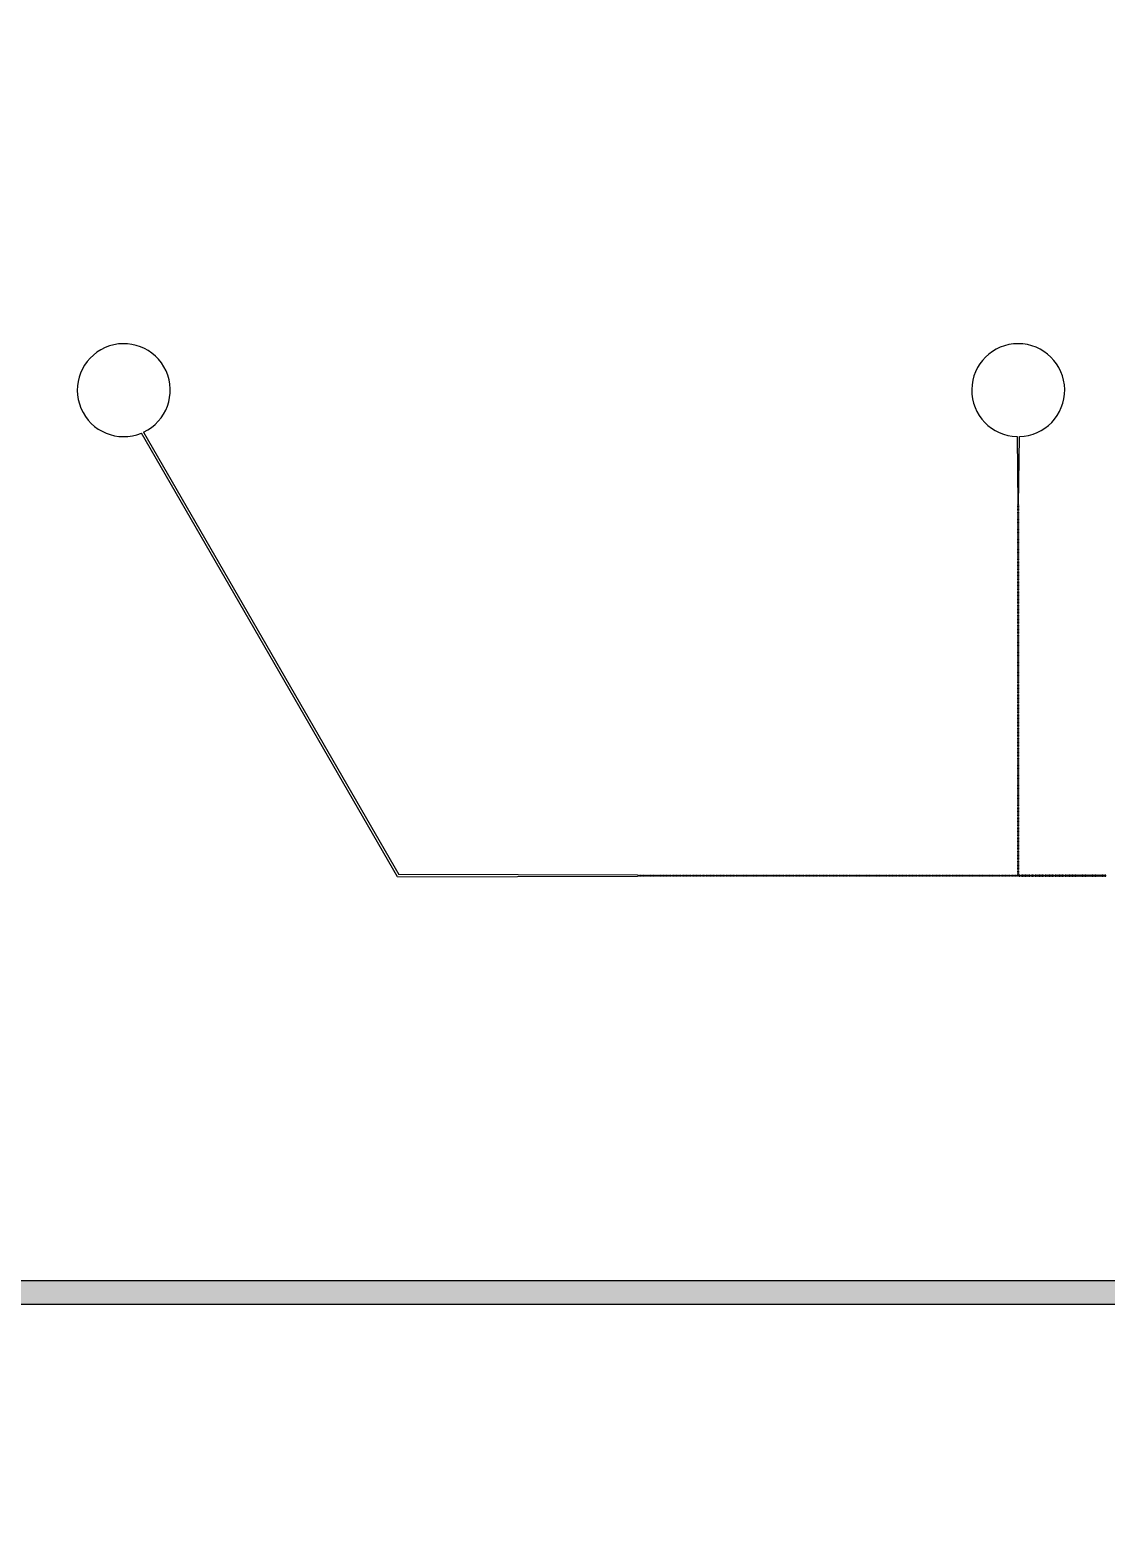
# Model space of a CAD drawing. Header units: inches. Extents: x 734146 to 834146, y 204695 to 304695.
# Drawn here: x 779441 to 783956, y 279686 to 285942 of the extents above; entities that cross this region are included whole.
import ezdxf

# ---------------------------------------------------------------- set-up
doc = ezdxf.new("R2010")
doc.units = ezdxf.units.IN
doc.header["$MEASUREMENT"] = 0

# ---------------------------------------------------------------- blocks, each defined once
blk = doc.blocks.new('*U7')
for p, q in [((-2303.7, -902.2), (-3378.3, 959.1)), ((-3369, 963.2), (-2297.8, -892.2)), ((294.6, 944.7), (298.1, 658.3)), ((301.1, 658.3), (304.6, 944.7)), ((298.1, 655.3), (298.1, 658.3)), ((301.1, 655.3), (298.1, 655.3)), ((301.1, 658.3), (301.1, 655.3)), ((-2303.7, -902.2), (-1297.9, -898.7)), ((-1297.9, -895.7), (-2297.8, -892.2)), ((-1297.9, -895.7), (-1294.9, -895.7)), ((-1294.9, -898.7), (-1297.9, -898.7)), ((-1294.9, -895.7), (-1294.9, -898.7))]:
    blk.add_line(p, q)
for points in [[(301.1, 649.3), (298.1, 649.3), (298.1, 652.3), (301.1, 652.3)], [(301.1, 643.3), (298.1, 643.3), (298.1, 646.3), (301.1, 646.3)], [(301.1, 637.3), (298.1, 637.3), (298.1, 640.3), (301.1, 640.3)], [(301.1, 631.3), (298.1, 631.3), (298.1, 634.3), (301.1, 634.3)], [(301.1, 625.3), (298.1, 625.3), (298.1, 628.3), (301.1, 628.3)], [(301.1, 619.3), (298.1, 619.3), (298.1, 622.3), (301.1, 622.3)], [(301.1, 613.3), (298.1, 613.3), (298.1, 616.3), (301.1, 616.3)], [(301.1, 607.3), (298.1, 607.3), (298.1, 610.3), (301.1, 610.3)], [(301.1, 601.3), (298.1, 601.3), (298.1, 604.3), (301.1, 604.3)], [(301.1, 595.3), (298.1, 595.3), (298.1, 598.3), (301.1, 598.3)], [(301.1, 589.3), (298.1, 589.3), (298.1, 592.3), (301.1, 592.3)], [(301.1, 583.3), (298.1, 583.3), (298.1, 586.3), (301.1, 586.3)], [(301.1, 577.3), (298.1, 577.3), (298.1, 580.3), (301.1, 580.3)], [(301.1, 571.3), (298.1, 571.3), (298.1, 574.3), (301.1, 574.3)], [(301.1, 565.3), (298.1, 565.3), (298.1, 568.3), (301.1, 568.3)], [(301.1, 559.3), (298.1, 559.3), (298.1, 562.3), (301.1, 562.3)], [(301.1, 553.3), (298.1, 553.3), (298.1, 556.3), (301.1, 556.3)], [(301.1, 547.3), (298.1, 547.3), (298.1, 550.3), (301.1, 550.3)], [(301.1, 541.3), (298.1, 541.3), (298.1, 544.3), (301.1, 544.3)], [(301.1, 535.3), (298.1, 535.3), (298.1, 538.3), (301.1, 538.3)], [(301.1, 529.3), (298.1, 529.3), (298.1, 532.3), (301.1, 532.3)], [(301.1, 523.3), (298.1, 523.3), (298.1, 526.3), (301.1, 526.3)], [(301.1, 517.3), (298.1, 517.3), (298.1, 520.3), (301.1, 520.3)], [(301.1, 511.3), (298.1, 511.3), (298.1, 514.3), (301.1, 514.3)], [(301.1, 505.3), (298.1, 505.3), (298.1, 508.3), (301.1, 508.3)], [(301.1, 499.3), (298.1, 499.3), (298.1, 502.3), (301.1, 502.3)], [(301.1, 493.3), (298.1, 493.3), (298.1, 496.3), (301.1, 496.3)], [(301.1, 487.3), (298.1, 487.3), (298.1, 490.3), (301.1, 490.3)], [(301.1, 481.3), (298.1, 481.3), (298.1, 484.3), (301.1, 484.3)], [(301.1, 475.3), (298.1, 475.3), (298.1, 478.3), (301.1, 478.3)], [(301.1, 469.3), (298.1, 469.3), (298.1, 472.3), (301.1, 472.3)], [(301.1, 463.3), (298.1, 463.3), (298.1, 466.3), (301.1, 466.3)], [(301.1, 457.3), (298.1, 457.3), (298.1, 460.3), (301.1, 460.3)], [(301.1, 451.3), (298.1, 451.3), (298.1, 454.3), (301.1, 454.3)], [(301.1, 445.3), (298.1, 445.3), (298.1, 448.3), (301.1, 448.3)], [(301.1, 439.3), (298.1, 439.3), (298.1, 442.3), (301.1, 442.3)], [(301.1, 433.3), (298.1, 433.3), (298.1, 436.3), (301.1, 436.3)], [(301.1, 427.3), (298.1, 427.3), (298.1, 430.3), (301.1, 430.3)], [(301.1, 421.3), (298.1, 421.3), (298.1, 424.3), (301.1, 424.3)], [(301.1, 415.3), (298.1, 415.3), (298.1, 418.3), (301.1, 418.3)], [(301.1, 409.3), (298.1, 409.3), (298.1, 412.3), (301.1, 412.3)], [(301.1, 403.3), (298.1, 403.3), (298.1, 406.3), (301.1, 406.3)], [(301.1, 397.3), (298.1, 397.3), (298.1, 400.3), (301.1, 400.3)], [(301.1, 391.3), (298.1, 391.3), (298.1, 394.3), (301.1, 394.3)], [(301.1, 385.3), (298.1, 385.3), (298.1, 388.3), (301.1, 388.3)], [(301.1, 379.3), (298.1, 379.3), (298.1, 382.3), (301.1, 382.3)], [(301.1, 373.3), (298.1, 373.3), (298.1, 376.3), (301.1, 376.3)], [(301.1, 367.3), (298.1, 367.3), (298.1, 370.3), (301.1, 370.3)], [(301.1, 361.3), (298.1, 361.3), (298.1, 364.3), (301.1, 364.3)], [(301.1, 355.3), (298.1, 355.3), (298.1, 358.3), (301.1, 358.3)], [(301.1, 349.3), (298.1, 349.3), (298.1, 352.3), (301.1, 352.3)], [(301.1, 343.3), (298.1, 343.3), (298.1, 346.3), (301.1, 346.3)], [(301.1, 337.3), (298.1, 337.3), (298.1, 340.3), (301.1, 340.3)], [(301.1, 331.3), (298.1, 331.3), (298.1, 334.3), (301.1, 334.3)], [(301.1, 325.3), (298.1, 325.3), (298.1, 328.3), (301.1, 328.3)], [(301.1, 319.3), (298.1, 319.3), (298.1, 322.3), (301.1, 322.3)], [(301.1, 313.3), (298.1, 313.3), (298.1, 316.3), (301.1, 316.3)], [(301.1, 307.3), (298.1, 307.3), (298.1, 310.3), (301.1, 310.3)], [(301.1, 301.3), (298.1, 301.3), (298.1, 304.3), (301.1, 304.3)], [(301.1, 295.3), (298.1, 295.3), (298.1, 298.3), (301.1, 298.3)], [(301.1, 289.3), (298.1, 289.3), (298.1, 292.3), (301.1, 292.3)], [(301.1, 283.3), (298.1, 283.3), (298.1, 286.3), (301.1, 286.3)], [(301.1, 277.3), (298.1, 277.3), (298.1, 280.3), (301.1, 280.3)], [(301.1, 271.3), (298.1, 271.3), (298.1, 274.3), (301.1, 274.3)], [(301.1, 265.3), (298.1, 265.3), (298.1, 268.3), (301.1, 268.3)], [(301.1, 259.3), (298.1, 259.3), (298.1, 262.3), (301.1, 262.3)], [(301.1, 253.3), (298.1, 253.3), (298.1, 256.3), (301.1, 256.3)], [(301.1, 247.3), (298.1, 247.3), (298.1, 250.3), (301.1, 250.3)], [(301.1, 241.3), (298.1, 241.3), (298.1, 244.3), (301.1, 244.3)], [(301.1, 235.3), (298.1, 235.3), (298.1, 238.3), (301.1, 238.3)], [(301.1, 229.3), (298.1, 229.3), (298.1, 232.3), (301.1, 232.3)], [(301.1, 223.3), (298.1, 223.3), (298.1, 226.3), (301.1, 226.3)], [(301.1, 217.3), (298.1, 217.3), (298.1, 220.3), (301.1, 220.3)], [(301.1, 211.3), (298.1, 211.3), (298.1, 214.3), (301.1, 214.3)], [(301.1, 205.3), (298.1, 205.3), (298.1, 208.3), (301.1, 208.3)], [(301.1, 199.3), (298.1, 199.3), (298.1, 202.3), (301.1, 202.3)], [(301.1, 193.3), (298.1, 193.3), (298.1, 196.3), (301.1, 196.3)], [(301.1, 187.3), (298.1, 187.3), (298.1, 190.3), (301.1, 190.3)], [(301.1, 181.3), (298.1, 181.3), (298.1, 184.3), (301.1, 184.3)], [(301.1, 175.3), (298.1, 175.3), (298.1, 178.3), (301.1, 178.3)], [(301.1, 169.3), (298.1, 169.3), (298.1, 172.3), (301.1, 172.3)], [(301.1, 163.3), (298.1, 163.3), (298.1, 166.3), (301.1, 166.3)], [(301.1, 157.3), (298.1, 157.3), (298.1, 160.3), (301.1, 160.3)], [(301.1, 151.3), (298.1, 151.3), (298.1, 154.3), (301.1, 154.3)], [(301.1, 145.3), (298.1, 145.3), (298.1, 148.3), (301.1, 148.3)], [(301.1, 139.3), (298.1, 139.3), (298.1, 142.3), (301.1, 142.3)], [(301.1, 133.3), (298.1, 133.3), (298.1, 136.3), (301.1, 136.3)], [(301.1, 127.3), (298.1, 127.3), (298.1, 130.3), (301.1, 130.3)], [(301.1, 121.3), (298.1, 121.3), (298.1, 124.3), (301.1, 124.3)], [(301.1, 115.3), (298.1, 115.3), (298.1, 118.3), (301.1, 118.3)], [(301.1, 109.3), (298.1, 109.3), (298.1, 112.3), (301.1, 112.3)], [(301.1, 103.3), (298.1, 103.3), (298.1, 106.3), (301.1, 106.3)], [(301.1, 97.3), (298.1, 97.3), (298.1, 100.3), (301.1, 100.3)], [(301.1, 91.3), (298.1, 91.3), (298.1, 94.3), (301.1, 94.3)], [(301.1, 85.3), (298.1, 85.3), (298.1, 88.3), (301.1, 88.3)], [(301.1, 79.3), (298.1, 79.3), (298.1, 82.3), (301.1, 82.3)], [(301.1, 73.3), (298.1, 73.3), (298.1, 76.3), (301.1, 76.3)], [(301.1, 67.3), (298.1, 67.3), (298.1, 70.3), (301.1, 70.3)], [(301.1, 61.3), (298.1, 61.3), (298.1, 64.3), (301.1, 64.3)], [(301.1, 55.3), (298.1, 55.3), (298.1, 58.3), (301.1, 58.3)], [(301.1, 49.3), (298.1, 49.3), (298.1, 52.3), (301.1, 52.3)], [(301.1, 43.3), (298.1, 43.3), (298.1, 46.3), (301.1, 46.3)], [(301.1, 37.3), (298.1, 37.3), (298.1, 40.3), (301.1, 40.3)], [(301.1, 31.3), (298.1, 31.3), (298.1, 34.3), (301.1, 34.3)], [(301.1, 25.3), (298.1, 25.3), (298.1, 28.3), (301.1, 28.3)], [(301.1, 19.3), (298.1, 19.3), (298.1, 22.3), (301.1, 22.3)], [(301.1, 13.3), (298.1, 13.3), (298.1, 16.3), (301.1, 16.3)], [(301.1, 7.3), (298.1, 7.3), (298.1, 10.3), (301.1, 10.3)], [(301.1, 1.3), (298.1, 1.3), (298.1, 4.3), (301.1, 4.3)], [(301.1, -4.7), (298.1, -4.7), (298.1, -1.7), (301.1, -1.7)], [(301.1, -10.7), (298.1, -10.7), (298.1, -7.7), (301.1, -7.7)], [(301.1, -16.7), (298.1, -16.7), (298.1, -13.7), (301.1, -13.7)], [(301.1, -22.7), (298.1, -22.7), (298.1, -19.7), (301.1, -19.7)], [(301.1, -28.7), (298.1, -28.7), (298.1, -25.7), (301.1, -25.7)], [(301.1, -34.7), (298.1, -34.7), (298.1, -31.7), (301.1, -31.7)], [(301.1, -40.7), (298.1, -40.7), (298.1, -37.7), (301.1, -37.7)], [(301.1, -46.7), (298.1, -46.7), (298.1, -43.7), (301.1, -43.7)], [(301.1, -52.7), (298.1, -52.7), (298.1, -49.7), (301.1, -49.7)], [(301.1, -58.7), (298.1, -58.7), (298.1, -55.7), (301.1, -55.7)], [(301.1, -64.7), (298.1, -64.7), (298.1, -61.7), (301.1, -61.7)], [(301.1, -70.7), (298.1, -70.7), (298.1, -67.7), (301.1, -67.7)], [(301.1, -76.7), (298.1, -76.7), (298.1, -73.7), (301.1, -73.7)], [(301.1, -82.7), (298.1, -82.7), (298.1, -79.7), (301.1, -79.7)], [(301.1, -88.7), (298.1, -88.7), (298.1, -85.7), (301.1, -85.7)], [(301.1, -94.7), (298.1, -94.7), (298.1, -91.7), (301.1, -91.7)], [(301.1, -100.7), (298.1, -100.7), (298.1, -97.7), (301.1, -97.7)], [(301.1, -106.7), (298.1, -106.7), (298.1, -103.7), (301.1, -103.7)], [(301.1, -112.7), (298.1, -112.7), (298.1, -109.7), (301.1, -109.7)], [(301.1, -118.7), (298.1, -118.7), (298.1, -115.7), (301.1, -115.7)], [(301.1, -124.7), (298.1, -124.7), (298.1, -121.7), (301.1, -121.7)], [(301.1, -130.7), (298.1, -130.7), (298.1, -127.7), (301.1, -127.7)], [(301.1, -136.7), (298.1, -136.7), (298.1, -133.7), (301.1, -133.7)], [(301.1, -142.7), (298.1, -142.7), (298.1, -139.7), (301.1, -139.7)], [(301.1, -148.7), (298.1, -148.7), (298.1, -145.7), (301.1, -145.7)], [(301.1, -154.7), (298.1, -154.7), (298.1, -151.7), (301.1, -151.7)], [(301.1, -160.7), (298.1, -160.7), (298.1, -157.7), (301.1, -157.7)], [(301.1, -166.7), (298.1, -166.7), (298.1, -163.7), (301.1, -163.7)], [(301.1, -172.7), (298.1, -172.7), (298.1, -169.7), (301.1, -169.7)], [(301.1, -178.7), (298.1, -178.7), (298.1, -175.7), (301.1, -175.7)], [(301.1, -184.7), (298.1, -184.7), (298.1, -181.7), (301.1, -181.7)], [(301.1, -190.7), (298.1, -190.7), (298.1, -187.7), (301.1, -187.7)], [(301.1, -196.7), (298.1, -196.7), (298.1, -193.7), (301.1, -193.7)], [(301.1, -202.7), (298.1, -202.7), (298.1, -199.7), (301.1, -199.7)], [(301.1, -208.7), (298.1, -208.7), (298.1, -205.7), (301.1, -205.7)], [(301.1, -214.7), (298.1, -214.7), (298.1, -211.7), (301.1, -211.7)], [(301.1, -220.7), (298.1, -220.7), (298.1, -217.7), (301.1, -217.7)], [(301.1, -226.7), (298.1, -226.7), (298.1, -223.7), (301.1, -223.7)], [(301.1, -232.7), (298.1, -232.7), (298.1, -229.7), (301.1, -229.7)], [(301.1, -238.7), (298.1, -238.7), (298.1, -235.7), (301.1, -235.7)], [(301.1, -244.7), (298.1, -244.7), (298.1, -241.7), (301.1, -241.7)], [(301.1, -250.7), (298.1, -250.7), (298.1, -247.7), (301.1, -247.7)], [(301.1, -256.7), (298.1, -256.7), (298.1, -253.7), (301.1, -253.7)], [(301.1, -262.7), (298.1, -262.7), (298.1, -259.7), (301.1, -259.7)], [(301.1, -268.7), (298.1, -268.7), (298.1, -265.7), (301.1, -265.7)], [(301.1, -274.7), (298.1, -274.7), (298.1, -271.7), (301.1, -271.7)], [(301.1, -280.7), (298.1, -280.7), (298.1, -277.7), (301.1, -277.7)], [(301.1, -286.7), (298.1, -286.7), (298.1, -283.7), (301.1, -283.7)], [(301.1, -292.7), (298.1, -292.7), (298.1, -289.7), (301.1, -289.7)], [(301.1, -298.7), (298.1, -298.7), (298.1, -295.7), (301.1, -295.7)], [(301.1, -304.7), (298.1, -304.7), (298.1, -301.7), (301.1, -301.7)], [(301.1, -310.7), (298.1, -310.7), (298.1, -307.7), (301.1, -307.7)], [(301.1, -316.7), (298.1, -316.7), (298.1, -313.7), (301.1, -313.7)], [(301.1, -322.7), (298.1, -322.7), (298.1, -319.7), (301.1, -319.7)], [(301.1, -328.7), (298.1, -328.7), (298.1, -325.7), (301.1, -325.7)], [(301.1, -334.7), (298.1, -334.7), (298.1, -331.7), (301.1, -331.7)], [(301.1, -340.7), (298.1, -340.7), (298.1, -337.7), (301.1, -337.7)], [(301.1, -346.7), (298.1, -346.7), (298.1, -343.7), (301.1, -343.7)], [(301.1, -352.7), (298.1, -352.7), (298.1, -349.7), (301.1, -349.7)], [(301.1, -358.7), (298.1, -358.7), (298.1, -355.7), (301.1, -355.7)], [(301.1, -364.7), (298.1, -364.7), (298.1, -361.7), (301.1, -361.7)], [(301.1, -370.7), (298.1, -370.7), (298.1, -367.7), (301.1, -367.7)], [(301.1, -376.7), (298.1, -376.7), (298.1, -373.7), (301.1, -373.7)], [(301.1, -382.7), (298.1, -382.7), (298.1, -379.7), (301.1, -379.7)], [(301.1, -388.7), (298.1, -388.7), (298.1, -385.7), (301.1, -385.7)], [(301.1, -394.7), (298.1, -394.7), (298.1, -391.7), (301.1, -391.7)], [(301.1, -400.7), (298.1, -400.7), (298.1, -397.7), (301.1, -397.7)], [(301.1, -406.7), (298.1, -406.7), (298.1, -403.7), (301.1, -403.7)], [(301.1, -412.7), (298.1, -412.7), (298.1, -409.7), (301.1, -409.7)], [(301.1, -418.7), (298.1, -418.7), (298.1, -415.7), (301.1, -415.7)], [(301.1, -424.7), (298.1, -424.7), (298.1, -421.7), (301.1, -421.7)], [(301.1, -430.7), (298.1, -430.7), (298.1, -427.7), (301.1, -427.7)], [(301.1, -436.7), (298.1, -436.7), (298.1, -433.7), (301.1, -433.7)], [(301.1, -442.7), (298.1, -442.7), (298.1, -439.7), (301.1, -439.7)], [(301.1, -448.7), (298.1, -448.7), (298.1, -445.7), (301.1, -445.7)], [(301.1, -454.7), (298.1, -454.7), (298.1, -451.7), (301.1, -451.7)], [(301.1, -460.7), (298.1, -460.7), (298.1, -457.7), (301.1, -457.7)], [(301.1, -466.7), (298.1, -466.7), (298.1, -463.7), (301.1, -463.7)], [(301.1, -472.7), (298.1, -472.7), (298.1, -469.7), (301.1, -469.7)], [(301.1, -478.7), (298.1, -478.7), (298.1, -475.7), (301.1, -475.7)], [(301.1, -484.7), (298.1, -484.7), (298.1, -481.7), (301.1, -481.7)], [(301.1, -490.7), (298.1, -490.7), (298.1, -487.7), (301.1, -487.7)], [(301.1, -496.7), (298.1, -496.7), (298.1, -493.7), (301.1, -493.7)], [(301.1, -502.7), (298.1, -502.7), (298.1, -499.7), (301.1, -499.7)], [(301.1, -508.7), (298.1, -508.7), (298.1, -505.7), (301.1, -505.7)], [(301.1, -514.7), (298.1, -514.7), (298.1, -511.7), (301.1, -511.7)], [(301.1, -520.7), (298.1, -520.7), (298.1, -517.7), (301.1, -517.7)], [(301.1, -526.7), (298.1, -526.7), (298.1, -523.7), (301.1, -523.7)], [(301.1, -532.7), (298.1, -532.7), (298.1, -529.7), (301.1, -529.7)], [(301.1, -538.7), (298.1, -538.7), (298.1, -535.7), (301.1, -535.7)], [(301.1, -544.7), (298.1, -544.7), (298.1, -541.7), (301.1, -541.7)], [(301.1, -550.7), (298.1, -550.7), (298.1, -547.7), (301.1, -547.7)], [(301.1, -556.7), (298.1, -556.7), (298.1, -553.7), (301.1, -553.7)], [(301.1, -562.7), (298.1, -562.7), (298.1, -559.7), (301.1, -559.7)], [(301.1, -568.7), (298.1, -568.7), (298.1, -565.7), (301.1, -565.7)], [(301.1, -574.7), (298.1, -574.7), (298.1, -571.7), (301.1, -571.7)], [(301.1, -580.7), (298.1, -580.7), (298.1, -577.7), (301.1, -577.7)], [(301.1, -586.7), (298.1, -586.7), (298.1, -583.7), (301.1, -583.7)], [(301.1, -592.7), (298.1, -592.7), (298.1, -589.7), (301.1, -589.7)], [(301.1, -598.7), (298.1, -598.7), (298.1, -595.7), (301.1, -595.7)], [(301.1, -604.7), (298.1, -604.7), (298.1, -601.7), (301.1, -601.7)], [(301.1, -610.7), (298.1, -610.7), (298.1, -607.7), (301.1, -607.7)], [(301.1, -616.7), (298.1, -616.7), (298.1, -613.7), (301.1, -613.7)], [(301.1, -622.7), (298.1, -622.7), (298.1, -619.7), (301.1, -619.7)], [(301.1, -628.7), (298.1, -628.7), (298.1, -625.7), (301.1, -625.7)], [(301.1, -634.7), (298.1, -634.7), (298.1, -631.7), (301.1, -631.7)], [(301.1, -640.7), (298.1, -640.7), (298.1, -637.7), (301.1, -637.7)], [(301.1, -646.7), (298.1, -646.7), (298.1, -643.7), (301.1, -643.7)], [(301.1, -652.7), (298.1, -652.7), (298.1, -649.7), (301.1, -649.7)], [(301.1, -658.7), (298.1, -658.7), (298.1, -655.7), (301.1, -655.7)], [(301.1, -664.7), (298.1, -664.7), (298.1, -661.7), (301.1, -661.7)], [(301.1, -670.7), (298.1, -670.7), (298.1, -667.7), (301.1, -667.7)], [(301.1, -676.7), (298.1, -676.7), (298.1, -673.7), (301.1, -673.7)], [(301.1, -682.7), (298.1, -682.7), (298.1, -679.7), (301.1, -679.7)], [(301.1, -688.7), (298.1, -688.7), (298.1, -685.7), (301.1, -685.7)], [(301.1, -694.7), (298.1, -694.7), (298.1, -691.7), (301.1, -691.7)], [(301.1, -700.7), (298.1, -700.7), (298.1, -697.7), (301.1, -697.7)], [(301.1, -706.7), (298.1, -706.7), (298.1, -703.7), (301.1, -703.7)], [(301.1, -712.7), (298.1, -712.7), (298.1, -709.7), (301.1, -709.7)], [(301.1, -718.7), (298.1, -718.7), (298.1, -715.7), (301.1, -715.7)], [(301.1, -724.7), (298.1, -724.7), (298.1, -721.7), (301.1, -721.7)], [(301.1, -730.7), (298.1, -730.7), (298.1, -727.7), (301.1, -727.7)], [(301.1, -736.7), (298.1, -736.7), (298.1, -733.7), (301.1, -733.7)], [(301.1, -742.7), (298.1, -742.7), (298.1, -739.7), (301.1, -739.7)], [(301.1, -748.7), (298.1, -748.7), (298.1, -745.7), (301.1, -745.7)], [(301.1, -754.7), (298.1, -754.7), (298.1, -751.7), (301.1, -751.7)], [(301.1, -760.7), (298.1, -760.7), (298.1, -757.7), (301.1, -757.7)], [(301.1, -766.7), (298.1, -766.7), (298.1, -763.7), (301.1, -763.7)], [(301.1, -772.7), (298.1, -772.7), (298.1, -769.7), (301.1, -769.7)], [(301.1, -778.7), (298.1, -778.7), (298.1, -775.7), (301.1, -775.7)], [(301.1, -784.7), (298.1, -784.7), (298.1, -781.7), (301.1, -781.7)], [(301.1, -790.7), (298.1, -790.7), (298.1, -787.7), (301.1, -787.7)], [(301.1, -796.7), (298.1, -796.7), (298.1, -793.7), (301.1, -793.7)], [(301.1, -802.7), (298.1, -802.7), (298.1, -799.7), (301.1, -799.7)], [(301.1, -808.7), (298.1, -808.7), (298.1, -805.7), (301.1, -805.7)], [(301.1, -814.7), (298.1, -814.7), (298.1, -811.7), (301.1, -811.7)], [(301.1, -820.7), (298.1, -820.7), (298.1, -817.7), (301.1, -817.7)], [(301.1, -826.7), (298.1, -826.7), (298.1, -823.7), (301.1, -823.7)], [(301.1, -832.7), (298.1, -832.7), (298.1, -829.7), (301.1, -829.7)], [(301.1, -838.7), (298.1, -838.7), (298.1, -835.7), (301.1, -835.7)], [(301.1, -844.7), (298.1, -844.7), (298.1, -841.7), (301.1, -841.7)], [(301.1, -850.7), (298.1, -850.7), (298.1, -847.7), (301.1, -847.7)], [(301.1, -856.7), (298.1, -856.7), (298.1, -853.7), (301.1, -853.7)], [(301.1, -862.7), (298.1, -862.7), (298.1, -859.7), (301.1, -859.7)], [(301.1, -868.7), (298.1, -868.7), (298.1, -865.7), (301.1, -865.7)], [(301.1, -874.7), (298.1, -874.7), (298.1, -871.7), (301.1, -871.7)], [(-1288.9, -895.7), (-1288.9, -898.7), (-1291.9, -898.7), (-1291.9, -895.7)], [(-1282.9, -895.7), (-1282.9, -898.7), (-1285.9, -898.7), (-1285.9, -895.7)], [(-1276.9, -895.7), (-1276.9, -898.7), (-1279.9, -898.7), (-1279.9, -895.7)], [(-1270.9, -895.7), (-1270.9, -898.7), (-1273.9, -898.7), (-1273.9, -895.7)], [(-1264.9, -895.7), (-1264.9, -898.7), (-1267.9, -898.7), (-1267.9, -895.7)], [(-1258.9, -895.7), (-1258.9, -898.7), (-1261.9, -898.7), (-1261.9, -895.7)], [(-1252.9, -895.7), (-1252.9, -898.7), (-1255.9, -898.7), (-1255.9, -895.7)], [(-1246.9, -895.7), (-1246.9, -898.7), (-1249.9, -898.7), (-1249.9, -895.7)], [(-1240.9, -895.7), (-1240.9, -898.7), (-1243.9, -898.7), (-1243.9, -895.7)], [(-1234.9, -895.7), (-1234.9, -898.7), (-1237.9, -898.7), (-1237.9, -895.7)], [(-1228.9, -895.7), (-1228.9, -898.7), (-1231.9, -898.7), (-1231.9, -895.7)], [(-1222.9, -895.7), (-1222.9, -898.7), (-1225.9, -898.7), (-1225.9, -895.7)], [(-1216.9, -895.7), (-1216.9, -898.7), (-1219.9, -898.7), (-1219.9, -895.7)], [(-1210.9, -895.7), (-1210.9, -898.7), (-1213.9, -898.7), (-1213.9, -895.7)], [(-1204.9, -895.7), (-1204.9, -898.7), (-1207.9, -898.7), (-1207.9, -895.7)], [(-1198.9, -895.7), (-1198.9, -898.7), (-1201.9, -898.7), (-1201.9, -895.7)], [(-1192.9, -895.7), (-1192.9, -898.7), (-1195.9, -898.7), (-1195.9, -895.7)], [(-1186.9, -895.7), (-1186.9, -898.7), (-1189.9, -898.7), (-1189.9, -895.7)], [(-1180.9, -895.7), (-1180.9, -898.7), (-1183.9, -898.7), (-1183.9, -895.7)], [(-1174.9, -895.7), (-1174.9, -898.7), (-1177.9, -898.7), (-1177.9, -895.7)], [(-1168.9, -895.7), (-1168.9, -898.7), (-1171.9, -898.7), (-1171.9, -895.7)], [(-1162.9, -895.7), (-1162.9, -898.7), (-1165.9, -898.7), (-1165.9, -895.7)], [(-1156.9, -895.7), (-1156.9, -898.7), (-1159.9, -898.7), (-1159.9, -895.7)], [(-1150.9, -895.7), (-1150.9, -898.7), (-1153.9, -898.7), (-1153.9, -895.7)], [(-1144.9, -895.7), (-1144.9, -898.7), (-1147.9, -898.7), (-1147.9, -895.7)], [(-1138.9, -895.7), (-1138.9, -898.7), (-1141.9, -898.7), (-1141.9, -895.7)], [(-1132.9, -895.7), (-1132.9, -898.7), (-1135.9, -898.7), (-1135.9, -895.7)], [(-1126.9, -895.7), (-1126.9, -898.7), (-1129.9, -898.7), (-1129.9, -895.7)], [(-1120.9, -895.7), (-1120.9, -898.7), (-1123.9, -898.7), (-1123.9, -895.7)], [(-1114.9, -895.7), (-1114.9, -898.7), (-1117.9, -898.7), (-1117.9, -895.7)], [(-1108.9, -895.7), (-1108.9, -898.7), (-1111.9, -898.7), (-1111.9, -895.7)], [(-1102.9, -895.7), (-1102.9, -898.7), (-1105.9, -898.7), (-1105.9, -895.7)], [(-1096.9, -895.7), (-1096.9, -898.7), (-1099.9, -898.7), (-1099.9, -895.7)], [(-1090.9, -895.7), (-1090.9, -898.7), (-1093.9, -898.7), (-1093.9, -895.7)], [(-1084.9, -895.7), (-1084.9, -898.7), (-1087.9, -898.7), (-1087.9, -895.7)], [(-1078.9, -895.7), (-1078.9, -898.7), (-1081.9, -898.7), (-1081.9, -895.7)], [(-1072.9, -895.7), (-1072.9, -898.7), (-1075.9, -898.7), (-1075.9, -895.7)], [(-1066.9, -895.7), (-1066.9, -898.7), (-1069.9, -898.7), (-1069.9, -895.7)], [(-1060.9, -895.7), (-1060.9, -898.7), (-1063.9, -898.7), (-1063.9, -895.7)], [(-1054.9, -895.7), (-1054.9, -898.7), (-1057.9, -898.7), (-1057.9, -895.7)], [(-1048.9, -895.7), (-1048.9, -898.7), (-1051.9, -898.7), (-1051.9, -895.7)], [(-1042.9, -895.7), (-1042.9, -898.7), (-1045.9, -898.7), (-1045.9, -895.7)], [(-1036.9, -895.7), (-1036.9, -898.7), (-1039.9, -898.7), (-1039.9, -895.7)], [(-1030.9, -895.7), (-1030.9, -898.7), (-1033.9, -898.7), (-1033.9, -895.7)], [(-1024.9, -895.7), (-1024.9, -898.7), (-1027.9, -898.7), (-1027.9, -895.7)], [(-1018.9, -895.7), (-1018.9, -898.7), (-1021.9, -898.7), (-1021.9, -895.7)], [(-1012.9, -895.7), (-1012.9, -898.7), (-1015.9, -898.7), (-1015.9, -895.7)], [(-1006.9, -895.7), (-1006.9, -898.7), (-1009.9, -898.7), (-1009.9, -895.7)], [(-1000.9, -895.7), (-1000.9, -898.7), (-1003.9, -898.7), (-1003.9, -895.7)], [(-994.9, -895.7), (-994.9, -898.7), (-997.9, -898.7), (-997.9, -895.7)], [(-988.9, -895.7), (-988.9, -898.7), (-991.9, -898.7), (-991.9, -895.7)], [(-982.9, -895.7), (-982.9, -898.7), (-985.9, -898.7), (-985.9, -895.7)], [(-976.9, -895.7), (-976.9, -898.7), (-979.9, -898.7), (-979.9, -895.7)], [(-970.9, -895.7), (-970.9, -898.7), (-973.9, -898.7), (-973.9, -895.7)], [(-964.9, -895.7), (-964.9, -898.7), (-967.9, -898.7), (-967.9, -895.7)], [(-958.9, -895.7), (-958.9, -898.7), (-961.9, -898.7), (-961.9, -895.7)], [(-952.9, -895.7), (-952.9, -898.7), (-955.9, -898.7), (-955.9, -895.7)], [(-946.9, -895.7), (-946.9, -898.7), (-949.9, -898.7), (-949.9, -895.7)], [(-940.9, -895.7), (-940.9, -898.7), (-943.9, -898.7), (-943.9, -895.7)], [(-934.9, -895.7), (-934.9, -898.7), (-937.9, -898.7), (-937.9, -895.7)], [(-928.9, -895.7), (-928.9, -898.7), (-931.9, -898.7), (-931.9, -895.7)], [(-922.9, -895.7), (-922.9, -898.7), (-925.9, -898.7), (-925.9, -895.7)], [(-916.9, -895.7), (-916.9, -898.7), (-919.9, -898.7), (-919.9, -895.7)], [(-910.9, -895.7), (-910.9, -898.7), (-913.9, -898.7), (-913.9, -895.7)], [(-904.9, -895.7), (-904.9, -898.7), (-907.9, -898.7), (-907.9, -895.7)], [(-898.9, -895.7), (-898.9, -898.7), (-901.9, -898.7), (-901.9, -895.7)], [(-892.9, -895.7), (-892.9, -898.7), (-895.9, -898.7), (-895.9, -895.7)], [(-886.9, -895.7), (-886.9, -898.7), (-889.9, -898.7), (-889.9, -895.7)], [(-880.9, -895.7), (-880.9, -898.7), (-883.9, -898.7), (-883.9, -895.7)], [(-874.9, -895.7), (-874.9, -898.7), (-877.9, -898.7), (-877.9, -895.7)], [(-868.9, -895.7), (-868.9, -898.7), (-871.9, -898.7), (-871.9, -895.7)], [(-862.9, -895.7), (-862.9, -898.7), (-865.9, -898.7), (-865.9, -895.7)], [(-856.9, -895.7), (-856.9, -898.7), (-859.9, -898.7), (-859.9, -895.7)], [(-850.9, -895.7), (-850.9, -898.7), (-853.9, -898.7), (-853.9, -895.7)], [(-844.9, -895.7), (-844.9, -898.7), (-847.9, -898.7), (-847.9, -895.7)], [(-838.9, -895.7), (-838.9, -898.7), (-841.9, -898.7), (-841.9, -895.7)], [(-832.9, -895.7), (-832.9, -898.7), (-835.9, -898.7), (-835.9, -895.7)], [(-826.9, -895.7), (-826.9, -898.7), (-829.9, -898.7), (-829.9, -895.7)], [(-820.9, -895.7), (-820.9, -898.7), (-823.9, -898.7), (-823.9, -895.7)], [(-814.9, -895.7), (-814.9, -898.7), (-817.9, -898.7), (-817.9, -895.7)], [(-808.9, -895.7), (-808.9, -898.7), (-811.9, -898.7), (-811.9, -895.7)], [(-802.9, -895.7), (-802.9, -898.7), (-805.9, -898.7), (-805.9, -895.7)], [(-796.9, -895.7), (-796.9, -898.7), (-799.9, -898.7), (-799.9, -895.7)], [(-790.9, -895.7), (-790.9, -898.7), (-793.9, -898.7), (-793.9, -895.7)], [(-784.9, -895.7), (-784.9, -898.7), (-787.9, -898.7), (-787.9, -895.7)], [(-778.9, -895.7), (-778.9, -898.7), (-781.9, -898.7), (-781.9, -895.7)], [(-772.9, -895.7), (-772.9, -898.7), (-775.9, -898.7), (-775.9, -895.7)], [(-766.9, -895.7), (-766.9, -898.7), (-769.9, -898.7), (-769.9, -895.7)], [(-760.9, -895.7), (-760.9, -898.7), (-763.9, -898.7), (-763.9, -895.7)], [(-754.9, -895.7), (-754.9, -898.7), (-757.9, -898.7), (-757.9, -895.7)], [(-748.9, -895.7), (-748.9, -898.7), (-751.9, -898.7), (-751.9, -895.7)], [(-742.9, -895.7), (-742.9, -898.7), (-745.9, -898.7), (-745.9, -895.7)], [(-736.9, -895.7), (-736.9, -898.7), (-739.9, -898.7), (-739.9, -895.7)], [(-730.9, -895.7), (-730.9, -898.7), (-733.9, -898.7), (-733.9, -895.7)], [(-724.9, -895.7), (-724.9, -898.7), (-727.9, -898.7), (-727.9, -895.7)], [(-718.9, -895.7), (-718.9, -898.7), (-721.9, -898.7), (-721.9, -895.7)], [(-712.9, -895.7), (-712.9, -898.7), (-715.9, -898.7), (-715.9, -895.7)], [(-706.9, -895.7), (-706.9, -898.7), (-709.9, -898.7), (-709.9, -895.7)], [(-700.9, -895.7), (-700.9, -898.7), (-703.9, -898.7), (-703.9, -895.7)], [(-694.9, -895.7), (-694.9, -898.7), (-697.9, -898.7), (-697.9, -895.7)], [(-688.9, -895.7), (-688.9, -898.7), (-691.9, -898.7), (-691.9, -895.7)], [(-682.9, -895.7), (-682.9, -898.7), (-685.9, -898.7), (-685.9, -895.7)], [(-676.9, -895.7), (-676.9, -898.7), (-679.9, -898.7), (-679.9, -895.7)], [(-670.9, -895.7), (-670.9, -898.7), (-673.9, -898.7), (-673.9, -895.7)], [(-664.9, -895.7), (-664.9, -898.7), (-667.9, -898.7), (-667.9, -895.7)], [(-658.9, -895.7), (-658.9, -898.7), (-661.9, -898.7), (-661.9, -895.7)], [(-652.9, -895.7), (-652.9, -898.7), (-655.9, -898.7), (-655.9, -895.7)], [(-646.9, -895.7), (-646.9, -898.7), (-649.9, -898.7), (-649.9, -895.7)], [(-640.9, -895.7), (-640.9, -898.7), (-643.9, -898.7), (-643.9, -895.7)], [(-634.9, -895.7), (-634.9, -898.7), (-637.9, -898.7), (-637.9, -895.7)], [(-628.9, -895.7), (-628.9, -898.7), (-631.9, -898.7), (-631.9, -895.7)], [(-622.9, -895.7), (-622.9, -898.7), (-625.9, -898.7), (-625.9, -895.7)], [(-616.9, -895.7), (-616.9, -898.7), (-619.9, -898.7), (-619.9, -895.7)], [(-610.9, -895.7), (-610.9, -898.7), (-613.9, -898.7), (-613.9, -895.7)], [(-604.9, -895.7), (-604.9, -898.7), (-607.9, -898.7), (-607.9, -895.7)], [(-598.9, -895.7), (-598.9, -898.7), (-601.9, -898.7), (-601.9, -895.7)], [(-592.9, -895.7), (-592.9, -898.7), (-595.9, -898.7), (-595.9, -895.7)], [(-586.9, -895.7), (-586.9, -898.7), (-589.9, -898.7), (-589.9, -895.7)], [(-580.9, -895.7), (-580.9, -898.7), (-583.9, -898.7), (-583.9, -895.7)], [(-574.9, -895.7), (-574.9, -898.7), (-577.9, -898.7), (-577.9, -895.7)], [(-568.9, -895.7), (-568.9, -898.7), (-571.9, -898.7), (-571.9, -895.7)], [(-562.9, -895.7), (-562.9, -898.7), (-565.9, -898.7), (-565.9, -895.7)], [(-556.9, -895.7), (-556.9, -898.7), (-559.9, -898.7), (-559.9, -895.7)], [(-550.9, -895.7), (-550.9, -898.7), (-553.9, -898.7), (-553.9, -895.7)], [(-544.9, -895.7), (-544.9, -898.7), (-547.9, -898.7), (-547.9, -895.7)], [(-538.9, -895.7), (-538.9, -898.7), (-541.9, -898.7), (-541.9, -895.7)], [(-532.9, -895.7), (-532.9, -898.7), (-535.9, -898.7), (-535.9, -895.7)], [(-526.9, -895.7), (-526.9, -898.7), (-529.9, -898.7), (-529.9, -895.7)], [(-520.9, -895.7), (-520.9, -898.7), (-523.9, -898.7), (-523.9, -895.7)], [(-514.9, -895.7), (-514.9, -898.7), (-517.9, -898.7), (-517.9, -895.7)], [(-508.9, -895.7), (-508.9, -898.7), (-511.9, -898.7), (-511.9, -895.7)], [(-502.9, -895.7), (-502.9, -898.7), (-505.9, -898.7), (-505.9, -895.7)], [(-496.9, -895.7), (-496.9, -898.7), (-499.9, -898.7), (-499.9, -895.7)], [(-490.9, -895.7), (-490.9, -898.7), (-493.9, -898.7), (-493.9, -895.7)], [(-484.9, -895.7), (-484.9, -898.7), (-487.9, -898.7), (-487.9, -895.7)], [(-478.9, -895.7), (-478.9, -898.7), (-481.9, -898.7), (-481.9, -895.7)], [(-472.9, -895.7), (-472.9, -898.7), (-475.9, -898.7), (-475.9, -895.7)], [(-466.9, -895.7), (-466.9, -898.7), (-469.9, -898.7), (-469.9, -895.7)], [(-460.9, -895.7), (-460.9, -898.7), (-463.9, -898.7), (-463.9, -895.7)], [(-454.9, -895.7), (-454.9, -898.7), (-457.9, -898.7), (-457.9, -895.7)], [(-448.9, -895.7), (-448.9, -898.7), (-451.9, -898.7), (-451.9, -895.7)], [(-442.9, -895.7), (-442.9, -898.7), (-445.9, -898.7), (-445.9, -895.7)], [(-436.9, -895.7), (-436.9, -898.7), (-439.9, -898.7), (-439.9, -895.7)], [(-430.9, -895.7), (-430.9, -898.7), (-433.9, -898.7), (-433.9, -895.7)], [(-424.9, -895.7), (-424.9, -898.7), (-427.9, -898.7), (-427.9, -895.7)], [(-418.9, -895.7), (-418.9, -898.7), (-421.9, -898.7), (-421.9, -895.7)], [(-412.9, -895.7), (-412.9, -898.7), (-415.9, -898.7), (-415.9, -895.7)], [(-406.9, -895.7), (-406.9, -898.7), (-409.9, -898.7), (-409.9, -895.7)], [(-400.9, -895.7), (-400.9, -898.7), (-403.9, -898.7), (-403.9, -895.7)], [(-394.9, -895.7), (-394.9, -898.7), (-397.9, -898.7), (-397.9, -895.7)], [(-388.9, -895.7), (-388.9, -898.7), (-391.9, -898.7), (-391.9, -895.7)], [(-382.9, -895.7), (-382.9, -898.7), (-385.9, -898.7), (-385.9, -895.7)], [(-376.9, -895.7), (-376.9, -898.7), (-379.9, -898.7), (-379.9, -895.7)], [(-370.9, -895.7), (-370.9, -898.7), (-373.9, -898.7), (-373.9, -895.7)], [(-364.9, -895.7), (-364.9, -898.7), (-367.9, -898.7), (-367.9, -895.7)], [(-358.9, -895.7), (-358.9, -898.7), (-361.9, -898.7), (-361.9, -895.7)], [(-352.9, -895.7), (-352.9, -898.7), (-355.9, -898.7), (-355.9, -895.7)], [(-346.9, -895.7), (-346.9, -898.7), (-349.9, -898.7), (-349.9, -895.7)], [(-340.9, -895.7), (-340.9, -898.7), (-343.9, -898.7), (-343.9, -895.7)], [(-334.9, -895.7), (-334.9, -898.7), (-337.9, -898.7), (-337.9, -895.7)], [(-328.9, -895.7), (-328.9, -898.7), (-331.9, -898.7), (-331.9, -895.7)], [(-322.9, -895.7), (-322.9, -898.7), (-325.9, -898.7), (-325.9, -895.7)], [(-316.9, -895.7), (-316.9, -898.7), (-319.9, -898.7), (-319.9, -895.7)], [(-310.9, -895.7), (-310.9, -898.7), (-313.9, -898.7), (-313.9, -895.7)], [(-304.9, -895.7), (-304.9, -898.7), (-307.9, -898.7), (-307.9, -895.7)], [(-298.9, -895.7), (-298.9, -898.7), (-301.9, -898.7), (-301.9, -895.7)], [(-292.9, -895.7), (-292.9, -898.7), (-295.9, -898.7), (-295.9, -895.7)], [(-286.9, -895.7), (-286.9, -898.7), (-289.9, -898.7), (-289.9, -895.7)], [(-280.9, -895.7), (-280.9, -898.7), (-283.9, -898.7), (-283.9, -895.7)], [(-274.9, -895.7), (-274.9, -898.7), (-277.9, -898.7), (-277.9, -895.7)], [(-268.9, -895.7), (-268.9, -898.7), (-271.9, -898.7), (-271.9, -895.7)], [(-262.9, -895.7), (-262.9, -898.7), (-265.9, -898.7), (-265.9, -895.7)], [(-256.9, -895.7), (-256.9, -898.7), (-259.9, -898.7), (-259.9, -895.7)], [(-250.9, -895.7), (-250.9, -898.7), (-253.9, -898.7), (-253.9, -895.7)], [(-244.9, -895.7), (-244.9, -898.7), (-247.9, -898.7), (-247.9, -895.7)], [(-238.9, -895.7), (-238.9, -898.7), (-241.9, -898.7), (-241.9, -895.7)], [(-232.9, -895.7), (-232.9, -898.7), (-235.9, -898.7), (-235.9, -895.7)], [(-226.9, -895.7), (-226.9, -898.7), (-229.9, -898.7), (-229.9, -895.7)], [(-220.9, -895.7), (-220.9, -898.7), (-223.9, -898.7), (-223.9, -895.7)], [(-214.9, -895.7), (-214.9, -898.7), (-217.9, -898.7), (-217.9, -895.7)], [(-208.9, -895.7), (-208.9, -898.7), (-211.9, -898.7), (-211.9, -895.7)], [(-202.9, -895.7), (-202.9, -898.7), (-205.9, -898.7), (-205.9, -895.7)], [(-196.9, -895.7), (-196.9, -898.7), (-199.9, -898.7), (-199.9, -895.7)], [(-190.9, -895.7), (-190.9, -898.7), (-193.9, -898.7), (-193.9, -895.7)], [(-184.9, -895.7), (-184.9, -898.7), (-187.9, -898.7), (-187.9, -895.7)], [(-178.9, -895.7), (-178.9, -898.7), (-181.9, -898.7), (-181.9, -895.7)], [(-172.9, -895.7), (-172.9, -898.7), (-175.9, -898.7), (-175.9, -895.7)], [(-166.9, -895.7), (-166.9, -898.7), (-169.9, -898.7), (-169.9, -895.7)], [(-160.9, -895.7), (-160.9, -898.7), (-163.9, -898.7), (-163.9, -895.7)], [(-154.9, -895.7), (-154.9, -898.7), (-157.9, -898.7), (-157.9, -895.7)], [(-148.9, -895.7), (-148.9, -898.7), (-151.9, -898.7), (-151.9, -895.7)], [(-142.9, -895.7), (-142.9, -898.7), (-145.9, -898.7), (-145.9, -895.7)], [(-136.9, -895.7), (-136.9, -898.7), (-139.9, -898.7), (-139.9, -895.7)], [(-130.9, -895.7), (-130.9, -898.7), (-133.9, -898.7), (-133.9, -895.7)], [(-124.9, -895.7), (-124.9, -898.7), (-127.9, -898.7), (-127.9, -895.7)], [(-118.9, -895.7), (-118.9, -898.7), (-121.9, -898.7), (-121.9, -895.7)], [(-112.9, -895.7), (-112.9, -898.7), (-115.9, -898.7), (-115.9, -895.7)], [(-106.9, -895.7), (-106.9, -898.7), (-109.9, -898.7), (-109.9, -895.7)], [(-100.9, -895.7), (-100.9, -898.7), (-103.9, -898.7), (-103.9, -895.7)], [(-94.9, -895.7), (-94.9, -898.7), (-97.9, -898.7), (-97.9, -895.7)], [(-88.9, -895.7), (-88.9, -898.7), (-91.9, -898.7), (-91.9, -895.7)], [(-82.9, -895.7), (-82.9, -898.7), (-85.9, -898.7), (-85.9, -895.7)], [(-76.9, -895.7), (-76.9, -898.7), (-79.9, -898.7), (-79.9, -895.7)], [(-70.9, -895.7), (-70.9, -898.7), (-73.9, -898.7), (-73.9, -895.7)], [(-64.9, -895.7), (-64.9, -898.7), (-67.9, -898.7), (-67.9, -895.7)], [(-58.9, -895.7), (-58.9, -898.7), (-61.9, -898.7), (-61.9, -895.7)], [(-52.9, -895.7), (-52.9, -898.7), (-55.9, -898.7), (-55.9, -895.7)], [(-46.9, -895.7), (-46.9, -898.7), (-49.9, -898.7), (-49.9, -895.7)], [(-40.9, -895.7), (-40.9, -898.7), (-43.9, -898.7), (-43.9, -895.7)], [(-34.9, -895.7), (-34.9, -898.7), (-37.9, -898.7), (-37.9, -895.7)], [(-28.9, -895.7), (-28.9, -898.7), (-31.9, -898.7), (-31.9, -895.7)], [(-22.9, -895.7), (-22.9, -898.7), (-25.9, -898.7), (-25.9, -895.7)], [(-16.9, -895.7), (-16.9, -898.7), (-19.9, -898.7), (-19.9, -895.7)], [(-10.9, -895.7), (-10.9, -898.7), (-13.9, -898.7), (-13.9, -895.7)], [(-4.9, -895.7), (-4.9, -898.7), (-7.9, -898.7), (-7.9, -895.7)], [(1.1, -895.7), (1.1, -898.7), (-1.9, -898.7), (-1.9, -895.7)], [(7.1, -895.7), (7.1, -898.7), (4.1, -898.7), (4.1, -895.7)], [(13.1, -895.7), (13.1, -898.7), (10.1, -898.7), (10.1, -895.7)], [(19.1, -895.7), (19.1, -898.7), (16.1, -898.7), (16.1, -895.7)], [(25.1, -895.7), (25.1, -898.7), (22.1, -898.7), (22.1, -895.7)], [(31.1, -895.7), (31.1, -898.7), (28.1, -898.7), (28.1, -895.7)], [(37.1, -895.7), (37.1, -898.7), (34.1, -898.7), (34.1, -895.7)], [(43.1, -895.7), (43.1, -898.7), (40.1, -898.7), (40.1, -895.7)], [(49.1, -895.7), (49.1, -898.7), (46.1, -898.7), (46.1, -895.7)], [(55.1, -895.7), (55.1, -898.7), (52.1, -898.7), (52.1, -895.7)], [(61.1, -895.7), (61.1, -898.7), (58.1, -898.7), (58.1, -895.7)], [(67.1, -895.7), (67.1, -898.7), (64.1, -898.7), (64.1, -895.7)], [(73.1, -895.7), (73.1, -898.7), (70.1, -898.7), (70.1, -895.7)], [(79.1, -895.7), (79.1, -898.7), (76.1, -898.7), (76.1, -895.7)], [(85.1, -895.7), (85.1, -898.7), (82.1, -898.7), (82.1, -895.7)], [(91.1, -895.7), (91.1, -898.7), (88.1, -898.7), (88.1, -895.7)], [(97.1, -895.7), (97.1, -898.7), (94.1, -898.7), (94.1, -895.7)], [(103.1, -895.7), (103.1, -898.7), (100.1, -898.7), (100.1, -895.7)], [(109.1, -895.7), (109.1, -898.7), (106.1, -898.7), (106.1, -895.7)], [(115.1, -895.7), (115.1, -898.7), (112.1, -898.7), (112.1, -895.7)], [(121.1, -895.7), (121.1, -898.7), (118.1, -898.7), (118.1, -895.7)], [(127.1, -895.7), (127.1, -898.7), (124.1, -898.7), (124.1, -895.7)], [(133.1, -895.7), (133.1, -898.7), (130.1, -898.7), (130.1, -895.7)], [(139.1, -895.7), (139.1, -898.7), (136.1, -898.7), (136.1, -895.7)], [(145.1, -895.7), (145.1, -898.7), (142.1, -898.7), (142.1, -895.7)], [(151.1, -895.7), (151.1, -898.7), (148.1, -898.7), (148.1, -895.7)], [(157.1, -895.7), (157.1, -898.7), (154.1, -898.7), (154.1, -895.7)], [(163.1, -895.7), (163.1, -898.7), (160.1, -898.7), (160.1, -895.7)], [(169.1, -895.7), (169.1, -898.7), (166.1, -898.7), (166.1, -895.7)], [(175.1, -895.7), (175.1, -898.7), (172.1, -898.7), (172.1, -895.7)], [(181.1, -895.7), (181.1, -898.7), (178.1, -898.7), (178.1, -895.7)], [(187.1, -895.7), (187.1, -898.7), (184.1, -898.7), (184.1, -895.7)], [(193.1, -895.7), (193.1, -898.7), (190.1, -898.7), (190.1, -895.7)], [(199.1, -895.7), (199.1, -898.7), (196.1, -898.7), (196.1, -895.7)], [(205.1, -895.7), (205.1, -898.7), (202.1, -898.7), (202.1, -895.7)], [(211.1, -895.7), (211.1, -898.7), (208.1, -898.7), (208.1, -895.7)], [(217.1, -895.7), (217.1, -898.7), (214.1, -898.7), (214.1, -895.7)], [(223.1, -895.7), (223.1, -898.7), (220.1, -898.7), (220.1, -895.7)], [(229.1, -895.7), (229.1, -898.7), (226.1, -898.7), (226.1, -895.7)], [(235.1, -895.7), (235.1, -898.7), (232.1, -898.7), (232.1, -895.7)], [(241.1, -895.7), (241.1, -898.7), (238.1, -898.7), (238.1, -895.7)], [(247.1, -895.7), (247.1, -898.7), (244.1, -898.7), (244.1, -895.7)], [(253.1, -895.7), (253.1, -898.7), (250.1, -898.7), (250.1, -895.7)], [(259.1, -895.7), (259.1, -898.7), (256.1, -898.7), (256.1, -895.7)], [(265.1, -895.7), (265.1, -898.7), (262.1, -898.7), (262.1, -895.7)], [(271.1, -895.7), (271.1, -898.7), (268.1, -898.7), (268.1, -895.7)], [(277.1, -895.7), (277.1, -898.7), (274.1, -898.7), (274.1, -895.7)], [(283.1, -895.7), (283.1, -898.7), (280.1, -898.7), (280.1, -895.7)], [(289.1, -895.7), (289.1, -898.7), (286.1, -898.7), (286.1, -895.7)], [(295.1, -895.7), (295.1, -898.7), (292.1, -898.7), (292.1, -895.7)], [(301.1, -880.7), (298.1, -880.7), (298.1, -877.7), (301.1, -877.7)], [(301.1, -886.7), (298.1, -886.7), (298.1, -883.7), (301.1, -883.7)], [(301.1, -892.7), (298.1, -892.7), (298.1, -889.7), (301.1, -889.7)], [(301.1, -895.7), (301.1, -898.7), (298.1, -898.7), (298.1, -895.7)], [(304.1, -895.7), (304.1, -898.7), (307.1, -898.7), (307.1, -895.7)], [(310.1, -895.7), (310.1, -898.7), (313.1, -898.7), (313.1, -895.7)], [(316.1, -895.7), (316.1, -898.7), (319.1, -898.7), (319.1, -895.7)], [(322.1, -895.7), (322.1, -898.7), (325.1, -898.7), (325.1, -895.7)], [(328.1, -895.7), (328.1, -898.7), (331.1, -898.7), (331.1, -895.7)], [(334.1, -895.7), (334.1, -898.7), (337.1, -898.7), (337.1, -895.7)], [(340.1, -895.7), (340.1, -898.7), (343.1, -898.7), (343.1, -895.7)], [(346.1, -895.7), (346.1, -898.7), (349.1, -898.7), (349.1, -895.7)], [(352.1, -895.7), (352.1, -898.7), (355.1, -898.7), (355.1, -895.7)], [(358.1, -895.7), (358.1, -898.7), (361.1, -898.7), (361.1, -895.7)], [(364.1, -895.7), (364.1, -898.7), (367.1, -898.7), (367.1, -895.7)], [(370.1, -895.7), (370.1, -898.7), (373.1, -898.7), (373.1, -895.7)], [(376.1, -895.7), (376.1, -898.7), (379.1, -898.7), (379.1, -895.7)], [(382.1, -895.7), (382.1, -898.7), (385.1, -898.7), (385.1, -895.7)], [(388.1, -895.7), (388.1, -898.7), (391.1, -898.7), (391.1, -895.7)], [(394.1, -895.7), (394.1, -898.7), (397.1, -898.7), (397.1, -895.7)], [(400.1, -895.7), (400.1, -898.7), (403.1, -898.7), (403.1, -895.7)], [(406.1, -895.7), (406.1, -898.7), (409.1, -898.7), (409.1, -895.7)], [(412.1, -895.7), (412.1, -898.7), (415.1, -898.7), (415.1, -895.7)], [(418.1, -895.7), (418.1, -898.7), (421.1, -898.7), (421.1, -895.7)], [(424.1, -895.7), (424.1, -898.7), (427.1, -898.7), (427.1, -895.7)], [(430.1, -895.7), (430.1, -898.7), (433.1, -898.7), (433.1, -895.7)], [(436.1, -895.7), (436.1, -898.7), (439.1, -898.7), (439.1, -895.7)], [(442.1, -895.7), (442.1, -898.7), (445.1, -898.7), (445.1, -895.7)], [(448.1, -895.7), (448.1, -898.7), (451.1, -898.7), (451.1, -895.7)], [(454.1, -895.7), (454.1, -898.7), (457.1, -898.7), (457.1, -895.7)], [(460.1, -895.7), (460.1, -898.7), (463.1, -898.7), (463.1, -895.7)], [(466.1, -895.7), (466.1, -898.7), (469.1, -898.7), (469.1, -895.7)], [(472.1, -895.7), (472.1, -898.7), (475.1, -898.7), (475.1, -895.7)], [(478.1, -895.7), (478.1, -898.7), (481.1, -898.7), (481.1, -895.7)], [(484.1, -895.7), (484.1, -898.7), (487.1, -898.7), (487.1, -895.7)], [(490.1, -895.7), (490.1, -898.7), (493.1, -898.7), (493.1, -895.7)], [(496.1, -895.7), (496.1, -898.7), (499.1, -898.7), (499.1, -895.7)], [(502.1, -895.7), (502.1, -898.7), (505.1, -898.7), (505.1, -895.7)], [(508.1, -895.7), (508.1, -898.7), (511.1, -898.7), (511.1, -895.7)], [(514.1, -895.7), (514.1, -898.7), (517.1, -898.7), (517.1, -895.7)], [(520.1, -895.7), (520.1, -898.7), (523.1, -898.7), (523.1, -895.7)], [(526.1, -895.7), (526.1, -898.7), (529.1, -898.7), (529.1, -895.7)], [(532.1, -895.7), (532.1, -898.7), (535.1, -898.7), (535.1, -895.7)], [(538.1, -895.7), (538.1, -898.7), (541.1, -898.7), (541.1, -895.7)], [(544.1, -895.7), (544.1, -898.7), (547.1, -898.7), (547.1, -895.7)], [(550.1, -895.7), (550.1, -898.7), (553.1, -898.7), (553.1, -895.7)], [(556.1, -895.7), (556.1, -898.7), (559.1, -898.7), (559.1, -895.7)], [(562.1, -895.7), (562.1, -898.7), (565.1, -898.7), (565.1, -895.7)], [(568.1, -895.7), (568.1, -898.7), (571.1, -898.7), (571.1, -895.7)], [(574.1, -895.7), (574.1, -898.7), (577.1, -898.7), (577.1, -895.7)], [(580.1, -895.7), (580.1, -898.7), (583.1, -898.7), (583.1, -895.7)], [(586.1, -895.7), (586.1, -898.7), (589.1, -898.7), (589.1, -895.7)], [(592.1, -895.7), (592.1, -898.7), (595.1, -898.7), (595.1, -895.7)], [(598.1, -895.7), (598.1, -898.7), (601.1, -898.7), (601.1, -895.7)], [(604.1, -895.7), (604.1, -898.7), (607.1, -898.7), (607.1, -895.7)], [(610.1, -895.7), (610.1, -898.7), (613.1, -898.7), (613.1, -895.7)], [(616.1, -895.7), (616.1, -898.7), (619.1, -898.7), (619.1, -895.7)], [(622.1, -895.7), (622.1, -898.7), (625.1, -898.7), (625.1, -895.7)], [(628.1, -895.7), (628.1, -898.7), (631.1, -898.7), (631.1, -895.7)], [(634.1, -895.7), (634.1, -898.7), (637.1, -898.7), (637.1, -895.7)], [(640.1, -895.7), (640.1, -898.7), (643.1, -898.7), (643.1, -895.7)], [(646.1, -895.7), (646.1, -898.7), (649.1, -898.7), (649.1, -895.7)], [(652.1, -895.7), (652.1, -898.7), (655.1, -898.7), (655.1, -895.7)], [(658.1, -895.7), (658.1, -898.7), (661.1, -898.7), (661.1, -895.7)], [(664.1, -895.7), (664.1, -898.7), (667.1, -898.7), (667.1, -895.7)]]:
    blk.add_lwpolyline(points, close=True)
for centre, start, end in [((-3452.1, 1139.6), 295.21094, 292.24829), ((299.6, 1139.6), 271.46928, 268.53072)]:
    blk.add_arc(centre, 195, start, end)
blk = doc.blocks.new('*U5')
at = {"color": 0, "linetype": 'ByBlock', "lineweight": -2, "transparency": 16777216}
blk.add_blockref('*U7', (24000, 0), dxfattribs=at)

msp = doc.modelspace()

# ---------------------------------------------------------------- hatches: boundary and pattern name
h = msp.add_hatch(color=256)
h.dxf.hatch_style = 1
h.paths.add_polyline_path([(756451.5, 280694.7), (811451.5, 280694.7), (811451.5, 280594.7), (756451.5, 280594.7)])

# ---------------------------------------------------------------- linework, layer by layer
msp.add_lwpolyline([(756451.5, 280694.7), (811451.5, 280694.7), (811451.5, 280594.7), (756451.5, 280594.7)], close=True)
msp.add_circle((784146.5, 254695.1), 50000)

# ---------------------------------------------------------------- block references
msp.add_blockref('*U5', (759287.3, 283290.8))

doc.saveas('drawing.dxf')
